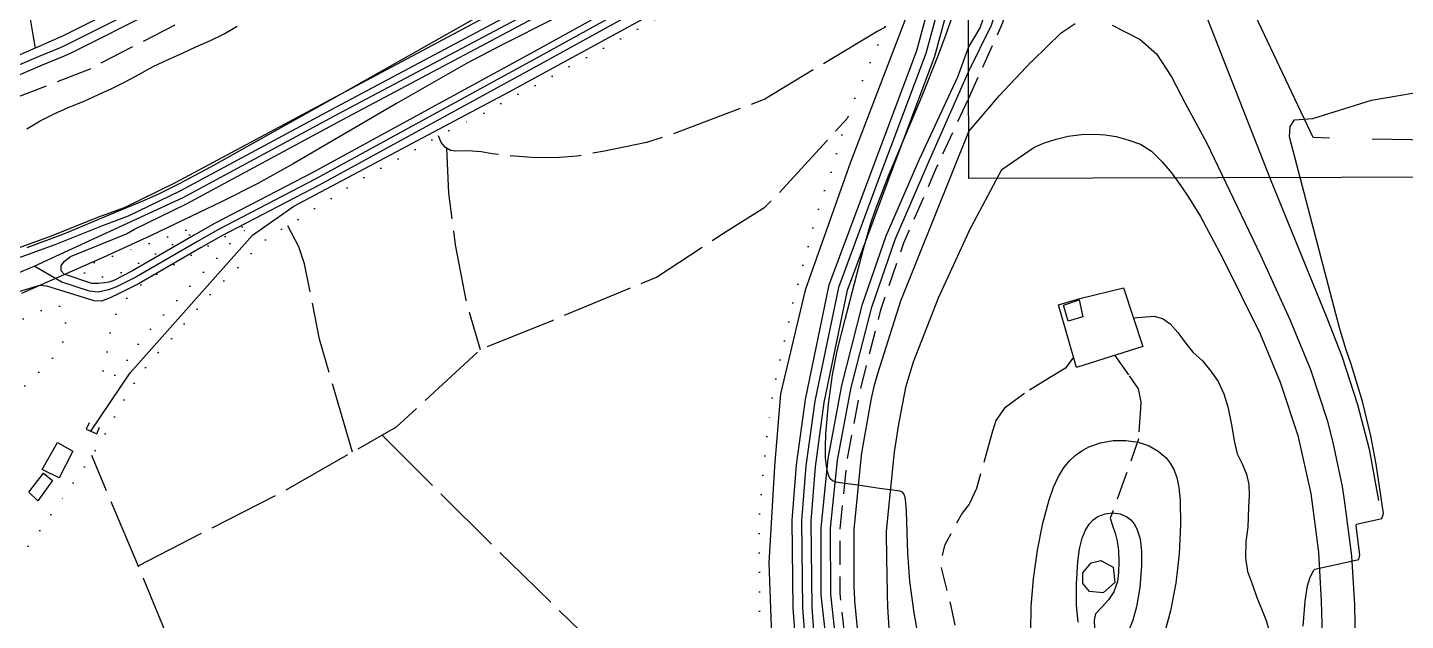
# Model space of a CAD drawing. Header units: millimetres. Extents: x 220021 to 223505, y 489325 to 491820.
# Drawn here: x 222053.2 to 222343.5, y 489503.9 to 489628.9 of the extents above; entities that cross this region are included whole.
import ezdxf

# ---------------------------------------------------------------- set-up
doc = ezdxf.new("R2010")
doc.units = ezdxf.units.MM
for name, pattern in [('15M2P5', [17.5, 15, -2.5]), ('5M2P5', [7.5, 5, -2.5]), ('7P5M2P5', [10, 7.5, -2.5]), ('AM4', [4, 0, -4])]:
    doc.linetypes.add(name, pattern=pattern)
for name, color, linetype in [('A0013110', 8, 'Continuous'), ('A0013118', 8, 'Continuous'), ('A0023119', 8, '5M2P5'), ('A0023210', 8, 'Continuous'), ('A0033324', 8, '5M2P5'), ('A0033327', 8, 'Continuous'), ('B0014111', 8, 'Continuous'), ('B0014116', 8, '5M2P5'), ('B0024120', 8, 'B0024120'), ('C0052211', 8, 'Continuous'), ('C0076116', 8, 'Continuous'), ('D0015112', 8, '15M2P5'), ('D0025111', 8, 'AM4'), ('E0022112', 8, 'Continuous'), ('E0032111', 8, 'Continuous'), ('F0017111', 8, 'Continuous'), ('F0017114', 8, 'Continuous'), ('G0022313', 8, '7P5M2P5'), ('zd001', 7, 'Continuous')]:
    doc.layers.add(name, color=color, linetype=linetype)
doc.linetypes.add('B0024120', pattern='A,10,-1.75,[133,ltypeshp.shx,S=0.75,R=0,X=0,Y=0],-3.25', length=15)

msp = doc.modelspace()

# ---------------------------------------------------------------- linework, layer by layer
at = {"layer": 'A0013110'}
for points in [[(222251.409, 489624.656), (222253.909, 489628.822), (222257.026, 489637.981), (222259.197, 489646.449), (222262.141, 489658.443), (222263.657, 489667.756), (222264.507, 489677.132), (222264.801, 489689.446), (222264.826, 489711.998), (222264.035, 489733.984), (222262.857, 489823.4), (222262.974, 489842.212), (222262.09, 489887.466), (222260.747, 489946.389), (222259.643, 489945.144), (222258.925, 489882.699), (222257.799, 489822.633), (222257.373, 489809.152), (222257.35, 489808.68), (222257.262, 489807.342), (222256.988, 489806.033), (222250.962, 489794.944)], [(222251.511, 489585.887), (222258.488, 489598.974), (222265.203, 489603.615), (222267.238, 489604.498), (222269.87, 489605.39), (222272.459, 489605.988), (222275.21, 489606.356), (222277.942, 489606.387), (222280.22, 489606.275), (222282.516, 489605.928), (222284.997, 489605.254), (222287.639, 489604.277), (222290.014, 489602.833), (222292.253, 489600.6), (222294.179, 489598.274), (222296.197, 489595.554), (222297.816, 489593.125), (222300.294, 489589.048), (222304.978, 489580.345), (222312.864, 489564.324), (222317.075, 489554.145), (222320.784, 489542.926), (222323.532, 489530.677), (222325.146, 489518.314), (222325.759, 489507.946), (222325.986, 489498.441)]]:
    msp.add_lwpolyline(points, dxfattribs=at)
at = {"layer": 'A0013110', "flags": 128}
for points in [[(221885.022, 489558.194), (221928.042, 489576.028), (221974.104, 489593.766), (222036.986, 489614.848), (222055.547, 489622.772), (222060.128, 489624.706), (222061.459, 489625.3), (222096.787, 489643.118), (222146.117, 489670.742), (222177.707, 489687.716), (222194.553, 489698.516), (222198.862, 489701.768), (222208.751, 489712.755), (222212.757, 489717.785), (222221.552, 489732.7), (222233.707, 489758.447), (222240.307, 489772.426), (222250.962, 489794.944)], [(222251.185, 489710.085), (222244.478, 489694.811), (222236.971, 489684.998), (222224.737, 489673.377), (222205.626, 489660.022), (222168.522, 489638.956), (222118.099, 489612.059), (222085.319, 489594.428), (222074.417, 489589.104), (222068.768, 489587.046), (222058.964, 489583.093), (222030.089, 489572.639), (222025.801, 489571.207), (222006.832, 489564.759), (221970.184, 489551.085), (221931.71, 489535.916), (221928.971, 489534.838), (221925.665, 489533.648), (221897.17, 489522.548), (221834.43, 489497.832)], [(222217.644, 489655.771), (222160.475, 489624.145), (222113.206, 489598.298), (222092.59, 489587.554), (222088.288, 489585.108), (222075.325, 489577.595), (222071.368, 489575.605), (222070.322, 489575.236), (222069.455, 489575.081), (222068.119, 489574.921), (222066.783, 489574.937), (222060.947, 489576.934), (222060.281, 489577.643), (222060.285, 489578.694), (222060.956, 489579.563), (222062.295, 489580.599), (222074.046, 489585.392), (222075.714, 489586.398), (222086.689, 489591.758), (222119.515, 489609.415), (222169.969, 489636.327)], [(222219.244, 489653.227), (222161.921, 489621.516), (222114.619, 489595.651), (222094.025, 489584.919), (222089.782, 489582.506), (222076.753, 489574.955), (222072.545, 489572.839), (222070.613, 489571.912), (222068.774, 489571.232), (222067.272, 489571.25), (222059.1, 489573.8), (222057.266, 489574.347), (222055.764, 489574.54), (222043.398, 489570.827)], [(222252.001, 489399.603), (222248.789, 489406.012), (222242.228, 489419.317), (222233.634, 489437.086), (222228.478, 489453.978), (222225.129, 489465.436), (222222.435, 489476.5), (222219.563, 489492.273), (222218.483, 489506.646), (222218.292, 489524.866), (222219.177, 489536.285), (222221.043, 489549.83), (222225.963, 489573.522), (222234.514, 489596.586), (222244.342, 489622.836), (222249.981, 489643.647), (222251.343, 489649.867)], [(222215.59, 489491.763), (222214.485, 489506.475), (222214.29, 489525), (222215.199, 489536.713), (222217.099, 489550.51), (222222.108, 489574.63), (222230.766, 489597.982), (222240.53, 489624.063), (222246.094, 489644.599)], [(222251.983, 489406.247), (222250.801, 489408.684), (222239.28, 489432.253), (222236.1, 489438.759), (222230.52, 489455.083), (222225.249, 489474.462), (222222.491, 489490.464), (222220.423, 489509.336), (222220.384, 489523.441), (222221.879, 489537.968), (222224.773, 489553.442), (222229.14, 489570.551), (222234.105, 489584.953), (222241.144, 489601.147), (222249.165, 489618.493), (222251.409, 489624.656)], [(222251.511, 489585.887), (222245.025, 489571.847), (222239.778, 489558.341), (222238.193, 489553.021), (222237.153, 489547.919), (222236.592, 489544.882), (222236.219, 489542.104), (222235.798, 489539.463), (222234.117, 489522.724), (222234.192, 489516.758), (222234.204, 489513.639), (222234.331, 489509.395), (222234.397, 489506.733), (222234.707, 489501.201), (222235.066, 489497.362), (222236.308, 489487.987), (222236.692, 489485.512), (222237.426, 489481.923), (222238.136, 489478.742), (222243.166, 489459.824), (222246.253, 489452.578), (222251.46, 489443.501), (222251.887, 489442.742)]]:
    msp.add_lwpolyline(points, dxfattribs=at)
at = {"layer": 'A0013118'}
msp.add_lwpolyline([(222274.862, 489571.809), (222284.114, 489574.031), (222288.151, 489561.643), (222274.213, 489557.225), (222270.421, 489570.443)], close=True, dxfattribs=at)
at = {"layer": 'A0023119'}
for points in [[(222286.173, 489567.713), (222290.56, 489568.058), (222292.446, 489567.474), (222293.94, 489566.403), (222295.521, 489564.617), (222296.887, 489562.765), (222298.73, 489560.456), (222300.708, 489558.669), (222302.516, 489556.465), (222304.046, 489554.261), (222305.238, 489551.67), (222306.085, 489548.934), (222306.911, 489544.786), (222307.411, 489541.785), (222308.041, 489539.032), (222309.158, 489536.79), (222310.004, 489534.774), (222310.526, 489532.576), (222310.557, 489530.338), (222310.412, 489527.691), (222310.291, 489523.585), (222309.828, 489520.59), (222309.77, 489517.145), (222310.203, 489514.226), (222311.257, 489511.431), (222312.203, 489508.757), (222313.166, 489506.37), (222314.121, 489503.925), (222314.79, 489501.622)], [(222282.281, 489559.782), (222285.305, 489555.47), (222287.148, 489552.752), (222287.493, 489551.375), (222287.73, 489549.939), (222287.684, 489548.664), (222287.245, 489542.222), (222284.459, 489534.168), (222281.307, 489525.48), (222281.811, 489523.691), (222282.32, 489522.295), (222282.744, 489520.629), (222283.063, 489518.657), (222283.092, 489516.235), (222283.061, 489514.039), (222282.847, 489512.132), (222282.036, 489509.938), (222280.949, 489508.241), (222279.614, 489506.796), (222278.213, 489505.342), (222277.939, 489503.987), (222277.951, 489502.245)], [(222273.582, 489559.424), (222271.853, 489557.126), (222268.528, 489555.042), (222263.257, 489551.8), (222263.031, 489551.607), (222259.014, 489548.674), (222257.169, 489546.066), (222256.494, 489543.795), (222255.988, 489542.047), (222253.115, 489531.737), (222251.662, 489528.556)]]:
    msp.add_lwpolyline(points, dxfattribs=at)
at = {"layer": 'A0023119', "flags": 128}
msp.add_lwpolyline([(222251.662, 489528.556), (222251.602, 489528.424), (222250.093, 489526.513), (222246.398, 489519.719), (222245.889, 489517.446), (222245.714, 489514.994), (222247.691, 489506.906), (222248.842, 489501.809), (222249.981, 489492.679), (222251.769, 489487.848)], dxfattribs=at)
at = {"layer": 'A0023210', "flags": 128}
for points in [[(222250.949, 489799.711), (222238.453, 489773.302), (222231.854, 489759.323), (222225.797, 489746.492), (222219.739, 489733.66), (222215.677, 489726.772), (222211.064, 489718.95), (222207.186, 489714.081), (222202.24, 489708.586), (222197.294, 489703.091), (222193.409, 489700.158), (222176.693, 489689.441), (222145.155, 489672.496), (222095.848, 489644.885), (222078.342, 489636.055), (222060.835, 489627.225), (222060.601, 489627.107), (222054.801, 489624.52), (222051.09, 489622.935), (222036.31, 489616.626), (222020.614, 489611.363), (221973.461, 489595.554), (221927.336, 489577.793), (221884.324, 489559.961)], [(221834.985, 489496.439), (221897.717, 489521.152), (221926.191, 489532.243), (221929.5, 489533.434), (221932.26, 489534.52), (221970.722, 489549.684), (222007.335, 489563.346), (222026.28, 489569.785), (222030.484, 489571.19), (222035.504, 489572.259), (222040.523, 489573.327), (222049.258, 489576.35), (222054.629, 489578.617), (222086.004, 489593.093), (222118.807, 489610.737), (222169.245, 489637.642), (222206.427, 489658.753), (222216.058, 489665.483), (222225.688, 489672.212), (222238.09, 489683.992), (222245.779, 489694.043), (222251.195, 489706.376)], [(222251.244, 489687.777), (222249.496, 489685.084), (222243.44, 489675.748), (222237.485, 489668.011), (222218.444, 489654.499), (222161.198, 489622.831), (222113.912, 489596.974), (222093.308, 489586.236), (222089.035, 489583.807), (222076.039, 489576.275), (222071.956, 489574.222), (222070.267, 489573.627), (222068.097, 489573.081), (222066.281, 489573.326), (222060.419, 489575.243), (222054.629, 489578.617)], [(222251.308, 489663.157), (222249.382, 489650.261), (222248.037, 489644.123), (222242.436, 489623.45), (222232.64, 489597.284), (222224.036, 489574.076), (222219.071, 489550.17), (222217.188, 489536.499), (222216.291, 489524.933), (222216.484, 489506.56), (222217.03, 489499.289), (222217.576, 489492.018), (222220.477, 489476.084), (222223.196, 489464.918), (222226.562, 489453.405), (222231.766, 489436.355), (222240.43, 489418.44), (222246.988, 489405.141), (222247.782, 489403.466), (222251.151, 489397.035), (222252.012, 489395.501)], [(222053.666, 489654.911), (222053.931, 489654.484), (222054.546, 489651.195), (222054.536, 489650.661), (222054.526, 489650.126), (222054.448, 489646.075), (222054.375, 489643.109), (222053.622, 489633.855), (222053.678, 489632.283), (222053.733, 489630.711), (222054.453, 489626.535), (222054.801, 489624.52)], [(222251.456, 489606.9), (222237.082, 489571.199), (222232.275, 489555.892), (222231.483, 489553.232), (222230.963, 489550.681), (222230.682, 489549.162), (222229.049, 489540.036), (222228.839, 489538.716), (222227.251, 489523.082), (222227.288, 489520.1), (222227.313, 489511.488), (222227.377, 489509.366), (222227.394, 489508.701), (222227.41, 489508.035), (222228.599, 489495.832), (222228.778, 489493.913), (222229.399, 489489.226), (222229.591, 489487.988), (222231.337, 489478.192), (222231.692, 489476.602), (222236.843, 489457.453), (222238.387, 489453.831), (222243.78, 489441.13), (222251.93, 489426.67)]]:
    msp.add_lwpolyline(points, dxfattribs=at)
at = {"layer": 'A0023210'}
for points in [[(222251.456, 489606.9), (222257.53, 489614.07), (222257.91, 489614.47), (222264.73, 489621.71), (222264.905, 489621.879), (222270.97, 489627.74), (222273.88, 489629.72)], [(222281.68, 489629.4), (222287.61, 489626.39), (222291.04, 489623.38), (222294.04, 489618.68), (222294.17, 489618.48), (222296.158, 489614.735), (222297.11, 489612.94), (222301.55, 489604.64), (222312.98, 489580.94), (222319.11, 489567.33), (222323.5, 489556.82), (222326.99, 489546.15), (222328.2, 489541.41), (222330.15, 489532.13), (222330.66, 489528.75), (222332.14, 489517.52), (222332.72, 489507.19), (222332.87, 489498.87)]]:
    msp.add_lwpolyline(points, dxfattribs=at)
at = {"layer": 'A0033324'}
msp.add_lwpolyline([(222251.438, 489613.878), (222254.463, 489620.53), (222258.685, 489629.925), (222261.476, 489639.395), (222264.028, 489648.743), (222265.711, 489656.247), (222266.907, 489664.327), (222268.076, 489676.391), (222268.455, 489685.194), (222268.683, 489706.436), (222267.772, 489738.254), (222266.077, 489805.767), (222266.281, 489850.177), (222265.004, 489941.851), (222264.598, 489945.558), (222264.389, 489946.005), (222264.013, 489946.423), (222260.747, 489946.389)], dxfattribs=at)
at = {"layer": 'A0033324', "flags": 128}
msp.add_lwpolyline([(222251.959, 489415.422), (222242.874, 489434.009), (222239.804, 489440.29), (222234.346, 489456.256), (222229.158, 489475.328), (222226.453, 489491.022), (222224.422, 489509.56), (222224.385, 489523.241), (222225.841, 489537.395), (222228.681, 489552.579), (222232.975, 489569.403), (222237.835, 489583.502), (222244.794, 489599.51), (222251.438, 489613.878)], dxfattribs=at)
at = {"layer": 'A0033327'}
msp.add_lwpolyline([(222251.423, 489619.541), (222256.297, 489629.374), (222259.251, 489638.688), (222261.613, 489647.596), (222263.926, 489657.345), (222265.282, 489666.042), (222266.292, 489676.762), (222266.628, 489687.32), (222266.755, 489709.217), (222265.904, 489736.119), (222264.467, 489814.584), (222264.628, 489846.195), (222264.186, 489868.822), (222263.134, 489946.414)], dxfattribs=at)
at = {"layer": 'A0033327', "flags": 128}
msp.add_lwpolyline([(222251.971, 489411.007), (222241.077, 489433.131), (222237.952, 489439.524), (222232.433, 489455.669), (222227.203, 489474.895), (222224.472, 489490.743), (222222.422, 489509.448), (222222.385, 489523.341), (222223.86, 489537.682), (222226.727, 489553.011), (222231.057, 489569.977), (222235.97, 489584.228), (222242.969, 489600.329), (222251.423, 489619.541)], dxfattribs=at)
at = {"layer": 'B0014111'}
for points in [[(222059.53, 489541.446), (222062.732, 489539.585), (222059.906, 489533.944), (222056.264, 489535.703)], [(222055.413, 489529.099), (222053.471, 489530.938), (222056.548, 489534.954), (222058.488, 489533.409)]]:
    msp.add_lwpolyline(points, close=True, dxfattribs=at)
at = {"layer": 'B0014116'}
for points in [[(222274.718, 489571.466), (222275.522, 489567.933), (222272.419, 489567.023), (222271.468, 489570.393)], [(222275.532, 489513.984), (222277.27, 489516.047), (222279.283, 489516.529), (222281.887, 489515.146), (222282.256, 489511.94), (222279.791, 489509.769), (222276.941, 489510.007), (222275.512, 489511.727)]]:
    msp.add_lwpolyline(points, close=True, dxfattribs=at)
at = {"layer": 'B0024120'}
for points in [[(222290.608, 489707.797), (222290.906, 489695.494), (222291.521, 489679.373), (222293.406, 489663.424), (222296.56, 489646.256), (222299.618, 489636.287), (222314.959, 489596.981), (222326.944, 489567.729), (222330.064, 489559.653), (222333.397, 489549.43), (222335.851, 489540.01), (222337.807, 489529.165)], [(222327.461, 489605.594), (222324.01, 489605.692), (222311.917, 489631.381), (222311.591, 489648.299), (222315.401, 489666.751), (222323.817, 489670.164), (222378.026, 489667.651), (222378.045, 489604.636), (222336.468, 489605.341)]]:
    msp.add_lwpolyline(points, dxfattribs=at)
at = {"layer": 'C0052211', "flags": 128}
for points in [[(222250.986, 489785.879), (222241.895, 489767.28), (222229.104, 489740.715), (222221.463, 489726.603), (222210.278, 489711.462), (222200.22, 489700.287), (222195.697, 489696.874), (222178.722, 489685.991), (222147.079, 489668.988), (222097.726, 489641.352), (222062.317, 489623.493), (222060.925, 489622.871), (222056.329, 489620.931), (222037.698, 489612.977), (221974.782, 489591.884), (221928.784, 489574.171), (221885.757, 489556.334), (221841.13, 489539.568), (221793.946, 489520.71), (221766.296, 489510.129), (221763.639, 489509.011), (221759.537, 489506.584)], [(221833.69, 489499.69), (221896.44, 489524.41), (221924.963, 489535.521), (221928.266, 489536.71), (221930.977, 489537.777), (221969.468, 489552.952), (222006.16, 489566.643), (222025.162, 489573.102), (222029.432, 489574.528), (222058.249, 489584.961), (222068.052, 489588.914), (222073.634, 489590.947), (222084.406, 489596.208), (222117.155, 489613.822), (222167.557, 489640.708), (222204.557, 489661.715), (222223.468, 489674.93), (222237.695, 489693.479), (222245.294, 489705.631), (222251.163, 489718.378)]]:
    msp.add_lwpolyline(points, dxfattribs=at)
at = {"layer": 'C0076116', "flags": 128}
msp.add_lwpolyline([(222066.174, 489545.585), (222065.578, 489544.208), (222067.781, 489543.256), (222068.376, 489544.633)], dxfattribs=at)
at = {"layer": 'D0015112', "flags": 128}
for points in [[(222233.786, 489628.875), (222232.306, 489628.145), (222208.539, 489613.803), (222188.511, 489606.173), (222183.581, 489604.655), (222174.724, 489602.861), (222169.024, 489601.774), (222165.274, 489601.476), (222162.295, 489601.41), (222159.452, 489601.473), (222153.583, 489601.981), (222151.094, 489602.289), (222148.763, 489602.7), (222145.92, 489602.92), (222143.384, 489602.846), (222142.334, 489602.997), (222141.258, 489603.604), (222140.351, 489604.648), (222139.785, 489606.039)], [(222076.543, 489515.433), (222107.425, 489531.299), (222130.954, 489544.694), (222148.574, 489561.018), (222163.93, 489567.233), (222185.745, 489576.293), (222200.572, 489586.074), (222208.538, 489591.032), (222212.372, 489594.929), (222221.52, 489604.905), (222225.988, 489609.838)], [(222141.476, 489603.481), (222141.921, 489593.983), (222143.284, 489583.075), (222145.54, 489571.449), (222148.573, 489561.017)], [(222121.658, 489539.402), (222114.712, 489563.186), (222111.585, 489579.08), (222110.354, 489582.694), (222108.042, 489587.093)], [(222127.919, 489542.966), (222154.784, 489516.18), (222187.803, 489484.164)], [(222112.775, 489455.805), (222087.861, 489488.474), (222086.587, 489490.977), (222077.67, 489512.757), (222066.758, 489538.668)]]:
    msp.add_lwpolyline(points, dxfattribs=at)
at = {"layer": 'D0025111', "flags": 128}
for points in [[(222097.213, 489441.334), (222096.865, 489440.905), (222094.681, 489438.131), (222092.41, 489435.559), (222090.12, 489432.568), (222087.825, 489429.944), (222085.492, 489427.331), (222084.922, 489426.807), (222083.319, 489425.57), (222082.17, 489424.848), (222079.275, 489423.125), (222076.138, 489421.324), (222072.96, 489419.475), (222069.693, 489417.626), (222066.876, 489416.207), (222063.804, 489414.756), (222061.001, 489413.221), (222058.232, 489411.665), (222055.201, 489410.054), (222052.408, 489408.662), (222049.486, 489407.235), (222046.694, 489405.822), (222043.891, 489404.464), (222040.59, 489403.202), (222037.195, 489402.069), (222033.888, 489401.12), (222030.737, 489400.416), (222028.76, 489400.158), (222028.055, 489400.131), (222024.407, 489400.171), (222021.408, 489400.221), (222018.374, 489400.325), (222014.536, 489400.596), (222011.506, 489400.714), (222008.056, 489400.747), (222004.681, 489400.8), (222001.286, 489401), (221999.855, 489401.25), (221999.545, 489401.362), (221999.262, 489401.509), (221998.993, 489401.69), (221998.751, 489401.895), (221997.831, 489402.839), (221997.599, 489403.126), (221996.789, 489404.401), (221996.585, 489404.831), (221996.081, 489406.27), (221995.945, 489406.815), (221995.67, 489408.666), (221995.61, 489409.917), (221995.639, 489413.35), (221995.805, 489416.731), (221995.918, 489417.543), (221996.54, 489420.603), (221997.442, 489423.926), (221998.005, 489425.415), (221999.302, 489428.285), (222000.807, 489431.253), (222002.367, 489434.003), (222003.899, 489436.797), (222005.278, 489439.82), (222006.562, 489442.999), (222025.276, 489477.105), (222025.583, 489477.705), (222027.102, 489480.693), (222028.948, 489483.862), (222030.732, 489486.98), (222032.326, 489489.962), (222033.933, 489492.715), (222035.769, 489495.472), (222037.475, 489498.082), (222039.382, 489500.637), (222041.282, 489503.148), (222043.101, 489505.748), (222045.103, 489508.45), (222047.045, 489511.012), (222049.166, 489513.755), (222051.196, 489516.501), (222053.046, 489519.104), (222054.782, 489521.557), (222056.72, 489524.15), (222058.443, 489526.641), (222060.504, 489529.615), (222062.216, 489532.096), (222064.11, 489534.716), (222066.075, 489537.595), (222067.894, 489540.454), (222069.719, 489543.497), (222071.2, 489546.27), (222072.941, 489549.433), (222074.623, 489552.179), (222076.404, 489555.017), (222078.27, 489557.494), (222080.477, 489560.104), (222082.735, 489562.499), (222085.123, 489565.129), (222087.443, 489567.827), (222089.864, 489570.597), (222091.993, 489572.955), (222094.636, 489575.557), (222097.287, 489578.112), (222099.691, 489580.599), (222102.113, 489583.1), (222104.691, 489585.263), (222105.196, 489585.586), (222107.859, 489586.979), (222110.666, 489588.732), (222113.312, 489590.565), (222115.948, 489592.094), (222118.771, 489593.919), (222121.537, 489595.751), (222124.643, 489597.604), (222127.371, 489599.139), (222130.065, 489600.552), (222133.148, 489602.21), (222136.196, 489603.954), (222139.187, 489605.721), (222142.3, 489607.376), (222145.71, 489609.013), (222148.632, 489610.484), (222151.718, 489612.22), (222154.572, 489613.875), (222157.839, 489615.52), (222160.532, 489616.861), (222163.236, 489618.349), (222166.009, 489619.96), (222168.747, 489621.373), (222171.574, 489622.877), (222174.417, 489624.43), (222177.381, 489626.051), (222226.034, 489653.817), (222226.344, 489654.042), (222228.984, 489655.694), (222229.256, 489655.792), (222229.509, 489655.85), (222229.758, 489655.864), (222230, 489655.84), (222230.238, 489655.785), (222230.501, 489655.683), (222230.753, 489655.505), (222230.995, 489655.246), (222231.216, 489654.946), (222233.031, 489652.098), (222235.034, 489649.428), (222236.869, 489646.969), (222238.307, 489644.61), (222238.443, 489644.275), (222238.626, 489643.594), (222238.66, 489643.242), (222238.65, 489642.827), (222238.502, 489641.671), (222238.379, 489641.122), (222237.365, 489637.844), (222236.344, 489634.991), (222234.934, 489631.71), (222233.708, 489628.683), (222232.49, 489625.589), (222231.155, 489622.413), (222229.854, 489619.533), (222228.554, 489616.555), (222227.205, 489613.345), (222226.055, 489610.029), (222224.883, 489606.682), (222224.019, 489603.748), (222223.219, 489600.636), (222222.249, 489597.582), (222221.177, 489594.635), (222220.18, 489591.731), (222219.278, 489588.865), (222218.383, 489585.671), (222217.522, 489582.314), (222216.685, 489579.353), (222215.906, 489576.445), (222214.963, 489572.928), (222214.215, 489569.793), (222213.507, 489566.391), (222212.721, 489562.949), (222211.983, 489559.926), (222211.234, 489556.811), (222210.609, 489553.665), (222210.013, 489550.287), (222209.439, 489546.678), (222209.004, 489543.392), (222208.644, 489540.178), (222208.318, 489536.663), (222207.988, 489533.078), (222207.649, 489529.55), (222207.428, 489526.233), (222207.324, 489523.094), (222207.326, 489519.849), (222207.378, 489516.382), (222207.383, 489512.796), (222207.401, 489509.248), (222207.436, 489506.03), (222207.465, 489502.89), (222207.18, 489499.993), (222206.993, 489499.54), (222206.75, 489499.104), (222206.46, 489498.681), (222205.41, 489497.427), (222202.964, 489494.981), (222200.386, 489492.549), (222198.029, 489490.332), (222195.488, 489488.315), (222194.884, 489487.927), (222192.272, 489486.408), (222189.405, 489484.879), (222186.452, 489483.562), (222183.353, 489482.432), (222180.025, 489481.32), (222176.926, 489480.534), (222173.861, 489479.79), (222170.854, 489479.052), (222167.646, 489478.457), (222164.544, 489478.009), (222161.104, 489477.326), (222157.623, 489476.578), (222154.603, 489475.783), (222151.681, 489474.769), (222148.919, 489473.581), (222146.055, 489472.389), (222143.194, 489471.27), (222140.04, 489469.959), (222136.866, 489468.417), (222134.203, 489466.936), (222131.451, 489465.533), (222128.699, 489464.1), (222125.562, 489462.575), (222122.558, 489461.022), (222119.755, 489459.473), (222116.744, 489457.979), (222113.846, 489456.412), (222110.89, 489454.737), (222108.093, 489452.922), (222106.078, 489451.318), (222105.651, 489450.878)], [(222078.831, 489583.387), (222088.191, 489586.784), (222088.522, 489585.903), (222086.849, 489584.871), (222072.132, 489576.803), (222068.791, 489576.316), (222067.288, 489576.158), (222065.954, 489576.525), (222064.789, 489577.59), (222064.672, 489578.303), (222066.321, 489579.071)], [(222098.42, 489586.851), (222078.201, 489575.674), (222077.606, 489575.155), (222075.361, 489573.135), (222074.802, 489572.6), (222073.301, 489570.886), (222072.789, 489570.177), (222071.643, 489568.164), (222071.356, 489567.489), (222070.683, 489564.94), (222070.173, 489561.391), (222069.513, 489558.095), (222069.175, 489556.562), (222069.116, 489556.115), (222069.12, 489555.72), (222069.194, 489555.389), (222069.348, 489555.116), (222069.552, 489554.922), (222069.787, 489554.799), (222070.084, 489554.738), (222070.39, 489554.768), (222070.714, 489554.901), (222071.055, 489555.126), (222071.413, 489555.422), (222072.522, 489556.546), (222073.429, 489557.647), (222075.49, 489560.645), (222077.418, 489563.398), (222077.803, 489563.895), (222088.603, 489575.669), (222090.973, 489577.999), (222093.027, 489580.214), (222095.172, 489582.766), (222095.639, 489583.266), (222098.208, 489585.382), (222098.525, 489585.647), (222098.757, 489585.896), (222098.893, 489586.118), (222098.944, 489586.319), (222098.907, 489586.492), (222098.805, 489586.636), (222098.652, 489586.755)], [(222010.43, 489503.262), (222027.397, 489525.053), (222043.726, 489543.479), (222046.374, 489546.837), (222048.68, 489549.522), (222051.15, 489551.998), (222053.483, 489554.134), (222055.826, 489556.454), (222058.282, 489558.989), (222059.909, 489561.019), (222060.243, 489561.612), (222060.523, 489562.256), (222060.732, 489562.897), (222061.009, 489564.179), (222061.17, 489565.494), (222061.253, 489567.976), (222061.219, 489568.477), (222061.151, 489568.91), (222060.985, 489569.356), (222060.763, 489569.674), (222060.388, 489569.981), (222059.983, 489570.161), (222059.502, 489570.261), (222058.878, 489570.261), (222058.306, 489570.163), (222057.709, 489569.989), (222057.095, 489569.734), (222053.781, 489568.079), (222050.668, 489566.857), (222047.756, 489565.86), (222044.511, 489564.751), (222041.34, 489563.935), (222040.488, 489563.809), (222037.921, 489563.671), (222037.069, 489563.706), (222034.018, 489563.848), (222030.885, 489563.996), (222027.872, 489563.899), (222026.266, 489563.668), (222025.472, 489563.468), (222023.27, 489562.668), (222020.907, 489561.555), (222017.473, 489559.934), (222014.65, 489558.808), (222011.217, 489557.539), (222008.257, 489556.623), (222004.698, 489555.531), (222001.401, 489554.337), (221997.961, 489553.027), (221994.814, 489551.989), (221991.783, 489551.016), (221988.523, 489549.818), (221985.455, 489548.504), (221982.509, 489547.228), (221979.344, 489545.846), (221976.109, 489544.389), (221973.398, 489543.095), (221970.629, 489541.457), (221967.966, 489539.646), (221965.163, 489537.875), (221962.39, 489536.39), (221959.56, 489534.804), (221956.515, 489533.183), (221953.961, 489531.572), (221953.715, 489531.3), (221953.333, 489530.758), (221953.166, 489530.427), (221953.033, 489530.056), (221952.93, 489529.626), (221952.8, 489528.686), (221952.759, 489527.772), (221952.813, 489526.862), (221952.972, 489526.051), (221953.129, 489525.669), (221953.354, 489525.297), (221953.653, 489524.925), (221954.042, 489524.526), (221956.297, 489522.459), (221958.379, 489520.276), (221960.596, 489518.247), (221963.325, 489515.937), (221965.972, 489513.427), (221968.565, 489511.145), (221971.294, 489509.02), (221974.173, 489506.986), (221976.868, 489505.014), (221979.495, 489502.79), (221982.258, 489500.675), (221985.267, 489498.798), (221985.843, 489498.535), (221988.629, 489496.517), (221993.993, 489492.415), (221994.259, 489492.333), (221995.087, 489491.988), (221996.109, 489491.446), (221998.978, 489489.931), (221999.206, 489489.845), (221999.813, 489489.695), (222000.014, 489489.684), (222000.205, 489489.698), (222000.757, 489489.803), (222000.959, 489489.885), (222001.17, 489490.018), (222001.402, 489490.222), (222001.63, 489490.474), (222003.493, 489492.873), (222005.438, 489495.629), (222007.123, 489498.434), (222008.826, 489501.037)]]:
    msp.add_lwpolyline(points, close=True, dxfattribs=at)
at = {"layer": 'E0022112', "flags": 128}
for points in [[(222066.561, 489543.783), (222074.853, 489556.106), (222100.627, 489585.146), (222109.296, 489591.229), (222154.64, 489615.368), (222189.067, 489634.068), (222220.056, 489651.747), (222232.414, 489659.675), (222247.234, 489674.406)], [(222246.581, 489673.758), (222244.97, 489657.056), (222238.014, 489630.383), (222226.603, 489600.523), (222217.042, 489573.518), (222211.799, 489551.651), (222210.59, 489536.367), (222209.371, 489516.065), (222209.994, 489498.769), (222211.337, 489488.365), (222214.78, 489466.704), (222219.236, 489451.355), (222225.662, 489435.2), (222235.8, 489414.516), (222247.144, 489391.691), (222252.053, 489379.925)]]:
    msp.add_lwpolyline(points, dxfattribs=at)
at = {"layer": 'E0032111', "flags": 128}
msp.add_lwpolyline([(222053.071, 489607.55), (222055.861, 489609.215), (222058.81, 489610.717), (222061.794, 489612.02), (222065.108, 489613.382), (222068.18, 489614.75), (222070.949, 489616.075), (222073.792, 489617.474), (222076.653, 489619.016), (222079.671, 489620.688), (222082.859, 489622.145), (222085.883, 489623.469), (222088.693, 489624.81), (222091.779, 489626.169), (222094.664, 489627.592), (222097.364, 489629.189)], dxfattribs=at)
at = {"layer": 'F0017111'}
for points, elevation in [([(222264.584, 489501.536), (222264.667, 489506.878), (222265.142, 489512.699), (222265.979, 489518.695), (222267.102, 489524.413), (222268.415, 489529.35), (222269.362, 489532.028), (222270.368, 489534.224), (222271.448, 489536.006), (222272.621, 489537.462), (222273.901, 489538.668), (222275.294, 489539.67), (222276.798, 489540.484), (222279.246, 489541.356), (222281.881, 489541.817), (222284.581, 489541.866), (222287.165, 489541.506), (222289.469, 489540.745), (222291.426, 489539.62), (222293.044, 489538.182), (222293.943, 489537.052), (222294.697, 489535.718), (222295.3, 489534.06), (222295.746, 489531.938), (222296.025, 489529.236), (222296.12, 489524.055), (222295.814, 489517.987), (222295.1, 489511.756), (222293.996, 489505.946), (222292.566, 489500.737)], 30), ([(222274.552, 489503.538), (222274.187, 489507.129), (222274.156, 489511.638), (222274.463, 489516.282), (222274.853, 489519.017), (222275.387, 489521.244), (222276.051, 489522.957), (222276.832, 489524.224), (222277.714, 489525.143), (222278.677, 489525.798), (222280.226, 489526.397), (222281.819, 489526.584), (222283.363, 489526.381), (222284.774, 489525.779), (222285.607, 489525.136), (222286.332, 489524.281), (222286.932, 489523.201), (222287.576, 489521.14), (222287.903, 489518.543), (222287.912, 489515.436), (222287.506, 489510.88), (222286.819, 489506.791), (222286.074, 489503.964), (222285.195, 489501.807)], 35)]:
    msp.add_lwpolyline(points, dxfattribs=dict(at, elevation=elevation))
at = {"layer": 'F0017114', "elevation": 25, "flags": 128}
for points in [[(222241.381, 489497.503), (222239.968, 489505.499), (222239.078, 489512.222), (222238.627, 489518.129), (222238.366, 489526.878), (222238.249, 489528.704), (222238.078, 489529.876), (222237.846, 489530.577), (222237.531, 489530.978), (222237.059, 489531.191), (222232.687, 489531.761), (222228.116, 489532.455), (222224.861, 489532.837), (222223.593, 489533.062), (222222.783, 489533.365), (222222.316, 489533.799), (222222.014, 489534.415), (222221.736, 489535.277), (222221.495, 489536.501), (222221.339, 489538.216), (222221.309, 489540.501), (222221.406, 489543.252), (222221.949, 489549.531), (222222.81, 489555.707), (222223.875, 489561.047), (222225.536, 489567.61), (222229.344, 489582.265), (222230.854, 489587.69), (222231.747, 489590.344), (222234.586, 489597.607), (222241.664, 489614.476), (222244.985, 489622.768), (222246.753, 489627.492), (222248.503, 489632.47)], [(222164.246, 489630.774), (222153.025, 489625.179), (222145.717, 489621.279), (222130.908, 489612.91), (222109.146, 489600.156), (222101.709, 489595.999), (222094.233, 489592.238), (222079.247, 489585.074), (222069.125, 489580.401), (222051.96, 489572.829)], [(222053.138, 489582.515), (222061.242, 489585.558), (222071.753, 489589.964), (222077.7, 489592.446), (222081.011, 489593.942), (222085.229, 489596.033), (222091.809, 489599.547), (222117.806, 489614.097), (222149.644, 489632.074)]]:
    msp.add_lwpolyline(points, dxfattribs=at)
at = {"layer": 'F0017114', "elevation": 25}
msp.add_lwpolyline([(222321.956, 489502.736), (222322.349, 489507.974), (222322.86, 489511.236), (222323.392, 489513.015), (222324.178, 489514.48), (222324.428, 489514.738), (222333.69, 489516.776), (222333.865, 489517.739), (222333.106, 489523.835), (222333.164, 489524.213), (222338.506, 489525.438), (222338.857, 489526.488), (222337.311, 489536.89), (222336.226, 489542.815), (222334.457, 489550.048), (222332.06, 489557.95), (222331.013, 489560.939), (222329.756, 489565.126), (222328.802, 489568.512), (222319.036, 489605.849), (222319.177, 489608.013), (222320.144, 489609.461), (222323.953, 489609.718), (222336.3, 489613.582), (222351.126, 489616.125)], dxfattribs=at)
at = {"layer": 'G0022313', "flags": 128}
msp.add_lwpolyline([(222232.562, 489741.062), (222216.663, 489712.498), (222200.734, 489695.416), (222177.252, 489681.373), (222114.148, 489644.802), (222066.185, 489620.078), (222033.228, 489607.247), (221989.184, 489590.436), (221939.269, 489572.966), (221883.953, 489551.007), (221850.096, 489538.45), (221838.705, 489536.26)], dxfattribs=at)
at = {"layer": 'zd001'}
msp.add_lwpolyline([(222250.02, 490151.95), (222695.02, 490153.13), (222696.51, 489598.24), (222251.48, 489597.06), (222250.02, 490151.95)], dxfattribs=at)

doc.saveas('drawing.dxf')
